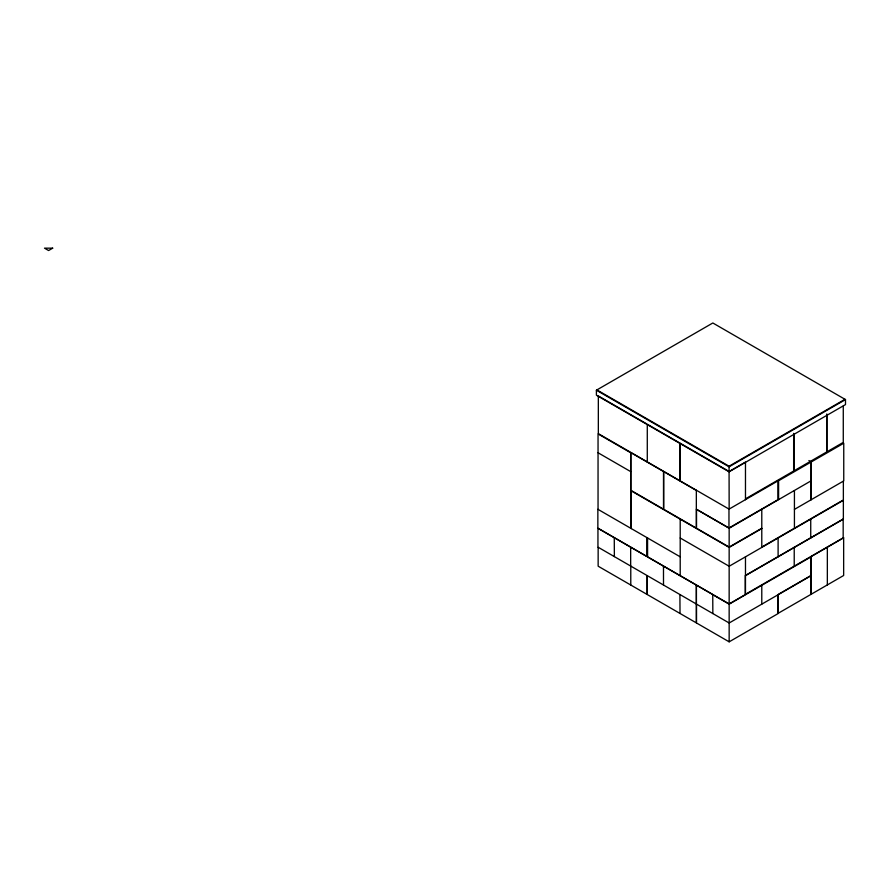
<?xml version="1.0" encoding="UTF-8"?>
<svg xmlns="http://www.w3.org/2000/svg" width="890" height="890" viewBox="0 0 890 890"><rect width="100%" height="100%" fill="white"/><g stroke="black" fill="none" stroke-linecap="round" stroke-linejoin="round"><path stroke-width="1.33" d="M596.4 390.209L712.834 322.981L845.5 399.588L845.5 404.583L729.066 471.811L596.4 395.205L596.4 390.209L729.066 466.805L845.5 399.588M596.912 389.909L729.066 466.215L844.988 399.287M729.155 471.489L745.475 462.066L745.475 499.746M745.887 498.611L793.646 471.044L793.646 433.363M728.966 528.004L777.904 499.746L777.904 480.911L728.966 509.169L728.966 528.004L696.336 509.169M761.784 528.237L729.155 547.072L729.155 528.237L811.224 480.745L811.224 461.899L808.888 460.553M794.425 509.392L843.753 480.911L843.753 443.231L778.594 480.745L778.594 499.579M631.266 528.571L631.266 490.891L729.155 547.406L761.784 528.571M761.784 547.072L843.364 499.969L843.364 481.134M745.475 575.663L843.364 519.148L843.364 500.314L729.155 566.251L680.205 537.994M647.575 537.994L647.575 556.828L729.155 603.932L745.475 594.509L745.475 556.828M712.846 594.731L729.155 604.154L810.734 557.051L810.734 575.897L729.155 622.989L597.947 547.128L597.947 528.293L712.745 594.565L712.846 613.577M696.525 604.154L696.525 622.989L729.155 641.835L778.105 613.577L778.105 594.731M646.096 423.529L598.336 395.961L598.336 433.641L679.915 480.745L679.915 443.064L647.286 424.219L647.286 461.899M681.406 443.921L727.964 470.799M696.336 490.446L663.695 471.6L663.695 509.28L696.336 528.115L696.336 490.323M729.155 528.237L696.525 509.392L696.525 528.237L729.155 547.072M598.047 452.765L630.676 471.6M680.205 556.828L597.857 509.28L597.857 528.126L646.796 556.384L646.796 537.538M843.275 406.051L843.275 442.386L826.955 451.809L826.955 414.128M827.344 547.239L827.344 584.919M826.665 414.295L826.665 451.975L794.036 470.821L794.036 434.487M811.124 462.066L811.124 499.746M810.734 481.134L810.734 499.969M810.734 519.148L810.734 537.994M794.425 490.557L794.425 528.237M794.225 547.294L794.225 566.14M778.105 537.994L778.105 556.828M761.784 509.392L761.784 547.406M761.784 585.308L761.784 604.154M729.066 466.215L729.155 509.169L680.205 480.911L680.205 443.231M729.155 547.406L729.155 603.932M729.155 604.154L729.155 641.835M696.425 585.142L696.425 603.987M696.336 585.086L696.336 622.878L647.286 594.565L647.286 575.73M680.205 519.148L680.205 575.663M679.915 594.565L680.016 613.466M663.484 566.129L663.506 584.975M647.097 575.607L647.097 594.453L598.147 566.196L598.147 547.35M630.776 566.196L630.776 585.03M630.676 528.126L630.676 452.765L598.047 433.92L598.047 509.28M630.665 547.172L630.676 566.029M614.267 537.705L614.367 556.606M52.688 248.165L48.594 250.535L44.5 248.165L52.688 248.165M843.175 519.037L745.275 575.552L745.275 594.398L843.175 537.872L843.175 519.037M843.653 537.816L811.024 556.662L811.024 594.342L843.653 575.496L843.653 537.816M810.835 575.607L778.205 594.453L778.205 613.288L810.835 594.453L810.835 575.607M663.506 471.489L630.877 452.654L630.877 490.323L663.506 509.169L663.506 471.489"/></g></svg>
